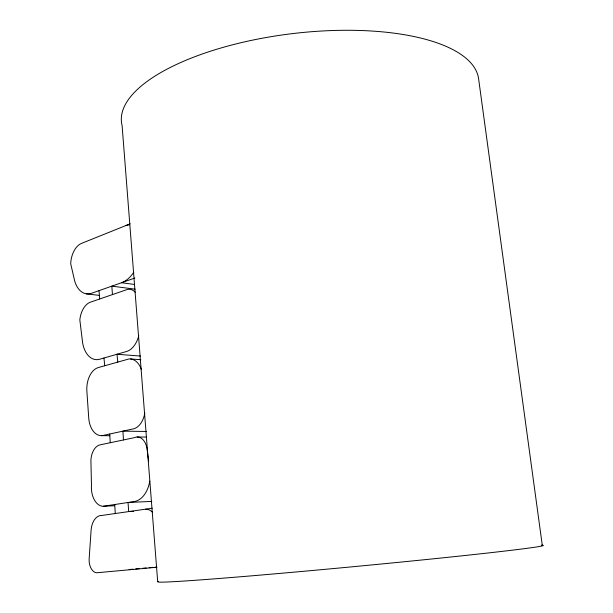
<?xml version="1.0" encoding="UTF-8"?>
<svg xmlns="http://www.w3.org/2000/svg" width="613" height="613" viewBox="0 0 613 613"><rect width="100%" height="100%" fill="white"/><g stroke="black" fill="none" stroke-linecap="round" stroke-linejoin="round"><path stroke-width="0.92" d="M130.201 223.814L81.445 243.422A19.67 12.068 -82.4 0 0 70.702 263.759L74.648 280.831A26.52 16.39 -82.6 0 0 91.521 293.29L134.875 278.026M135.266 292.202A18.053 11.624 -83.7 0 0 125.604 290.064L90.486 302.148A19.608 12.229 -84.4 0 0 79.828 319.863L82.655 343.065A25.424 15.969 -84.8 0 0 99.704 359.241L126.516 351.502A22.857 14.712 -84.5 0 0 138.783 335.64M148.653 461.374L147.082 449.222A15.371 10.03 -89.3 0 0 134.462 437.644L100.118 444.839A16.666 10.513 -89.4 0 0 90.908 460.286L91.467 485.312A18.735 11.808 89.7 0 0 103.199 506.277L134.285 501.541A27.508 17.838 89.9 0 0 149.771 481.105M157.005 567.24L96.693 572.78A12.137 7.532 87.3 0 1 89.161 558.78L91.092 530.322A17.302 10.835 88.1 0 1 101.927 515.441L152.269 508.208M129.098 569.538L132.914 569.186M135.772 568.925L139.588 568.573M142.446 568.312L146.262 567.96M149.12 567.699L152.936 567.347M129.657 511.526L133.458 511.326M114.738 504.522L115.267 513.518M103.199 506.277L114.539 505.74M151.809 501.403L128.025 502.484L128.707 511.579M110.263 442.709L109.704 434.012M123.489 439.942L122.899 431.146L146.369 431.452M137.174 436.992L146.599 437.069M101.413 435.644L109.85 435.72M104.754 365.754L103.949 358.015M117.757 362.099L117.014 354.276M130.607 358.973L140.883 359.716M116.93 354.268L140.438 356.046M86.257 293.819L99.306 295.397M135.189 289.183L111.827 286.141L112.455 294.577M134.607 284.478L121.512 282.723A34.366 21.761 -81.7 0 0 133.757 272.272M542.298 545.394L478.6 78.755A179.87 67.537 -6.9 0 0 287.344 34.259A179.87 67.537 -6.9 0 0 122.094 125.504L157.702 581.829M99.038 290.639L99.643 298.983M541.287 545.164A193.356 3.272 -5.4 0 1 348.82 567.117A193.356 3.272 -5.4 0 1 158.568 581.576M125.872 225.561A21.018 13.402 -81.5 0 1 129.404 224.856M156.384 566.688A17.999 11.747 86.8 0 1 155.127 567.416M145.748 509.15A20.382 13.294 87.7 0 1 152.346 511.955M144.814 413.055A20.666 13.432 -87.6 0 1 134.232 428.679L103.107 435.452A20.788 13.141 -87.7 0 1 88.762 418.503L86.9 391.592A20.673 13.042 -86.7 0 1 98.264 367.578L128.914 358.957A21.761 14.107 -86.5 0 1 141.427 369.532"/></g></svg>
